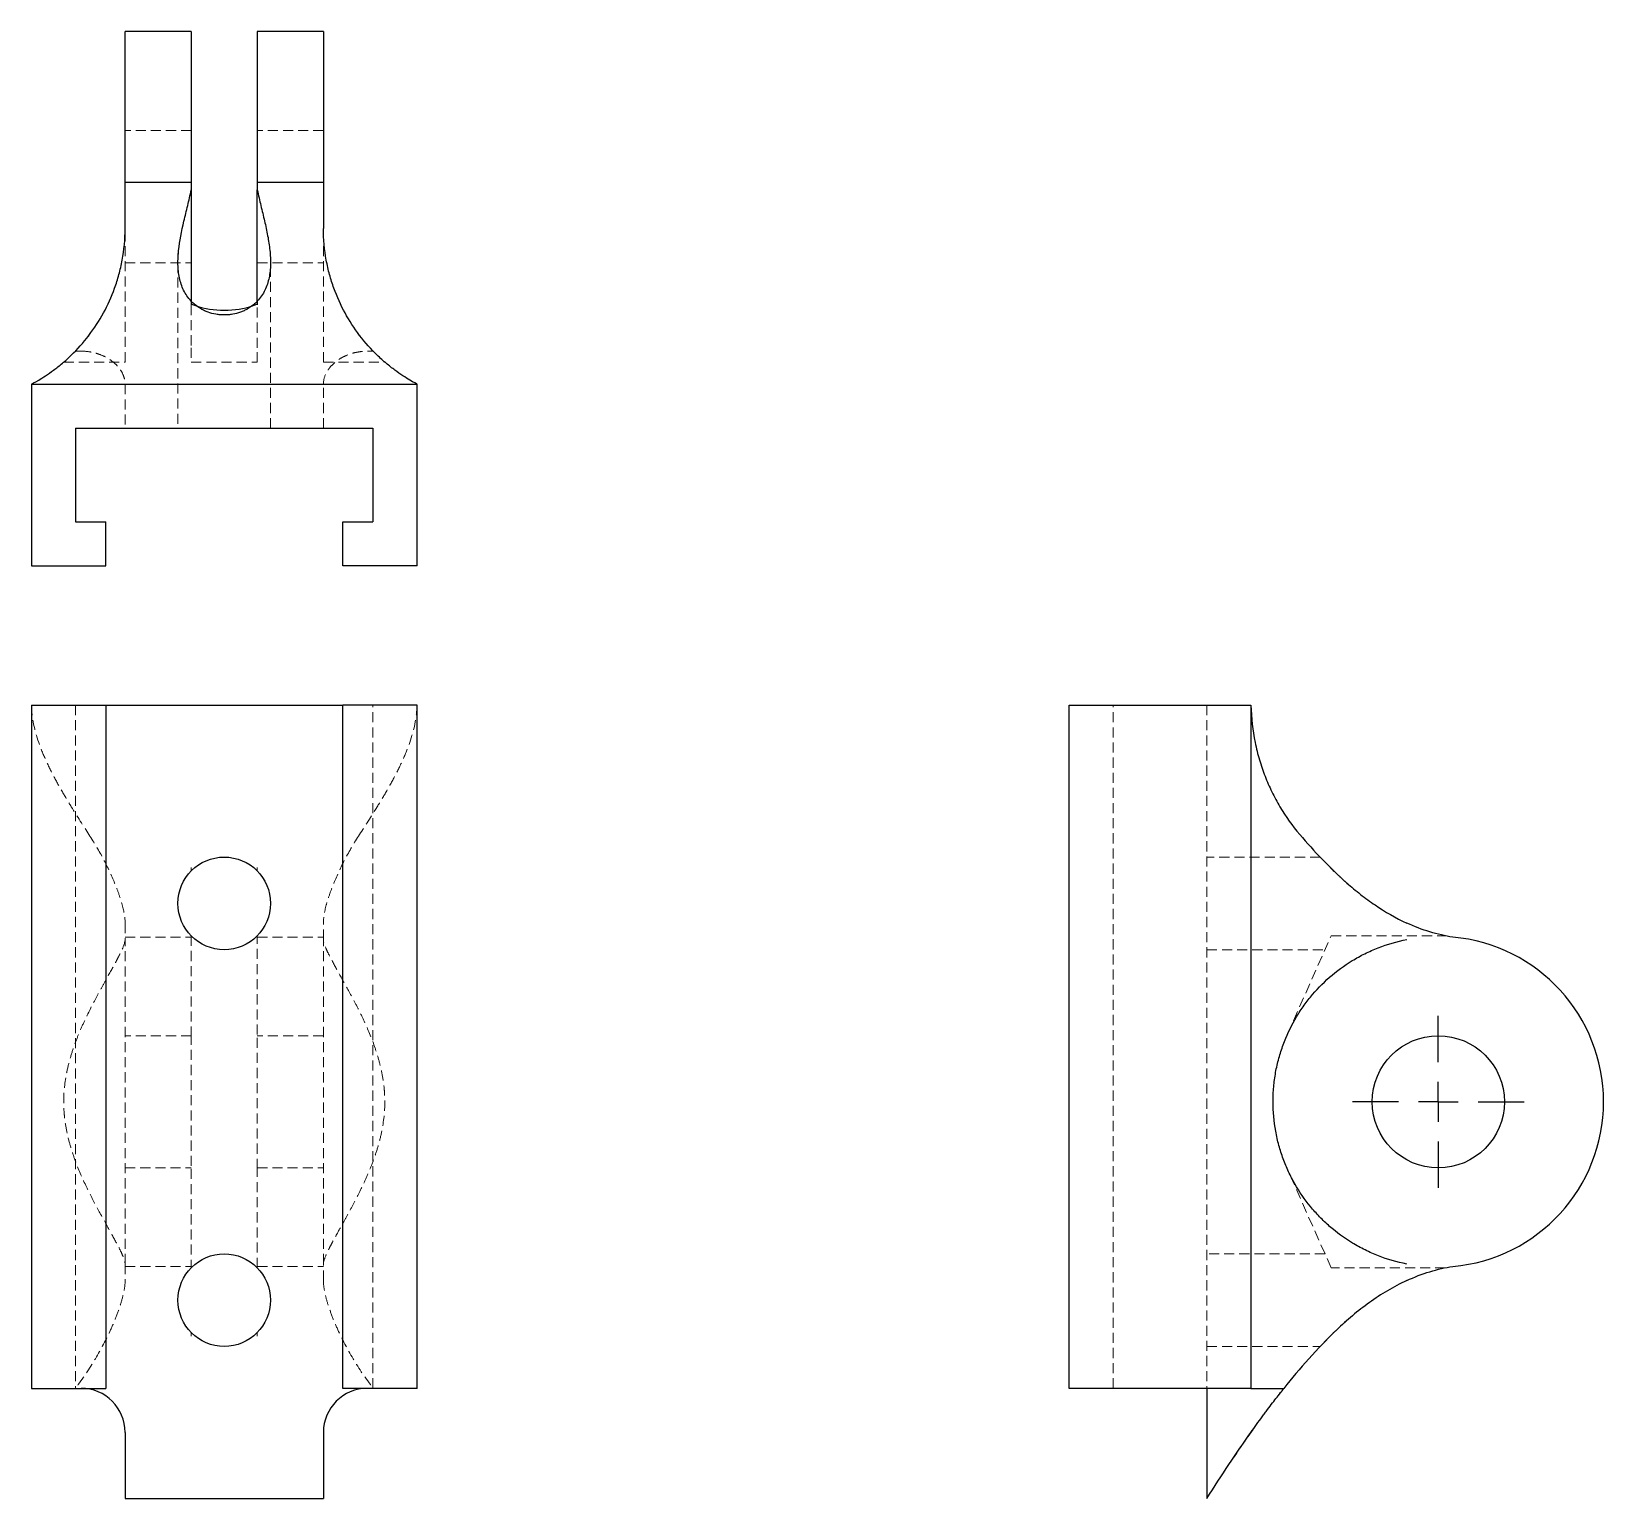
# Model space of a CAD drawing. Header units: millimetres. Extents: x 59 to 257, y 7 to 192.
import ezdxf

# ---------------------------------------------------------------- set-up
doc = ezdxf.new("R2010")
doc.units = ezdxf.units.MM
doc.linetypes.add('HIDDEN', pattern=[1.905, 1.27, -0.635])
doc.layers.add('10', color=7, linetype='Continuous')

# ---------------------------------------------------------------- blocks, each defined once
blk = doc.blocks.new('SW_CENTERMARKSYMBOL_0')
at = {"layer": '10', "color": 0}
for p, q in [((0, 5), (0, 10.82)), ((0, 0), (0, 2.5)), ((-5, 0), (-10.82, 0)), ((0, 0), (-2.5, 0)), ((0, 0), (0, -2.5)), ((0, 0), (2.5, 0)), ((5, 0), (10.82, 0)), ((0, -5), (0, -10.82))]:
    blk.add_line(p, q, dxfattribs=at)

msp = doc.modelspace()

# ---------------------------------------------------------------- linework, layer by layer
at = {"color": 7, "linetype": 'Continuous', "lineweight": 25}
for p, q in [((78.84, 191.63), (70.52, 191.63)), ((70.52, 172.66), (70.52, 191.63)), ((78.84, 191.63), (78.84, 172.66)), ((95.48, 191.63), (87.16, 191.63)), ((87.16, 191.63), (87.16, 172.66)), ((95.48, 191.63), (95.48, 172.66)), ((70.52, 172.66), (78.84, 172.66)), ((87.16, 172.66), (95.48, 172.66)), ((78.84, 171.72), (78.84, 157.69)), ((87.16, 157.69), (87.16, 171.72)), ((65.89, 153.3), (66.05, 153.51)), ((100, 153.43), (100.09, 153.32)), ((58.73, 147.25), (78.84, 147.25)), ((58.73, 147.25), (58.73, 124.37)), ((78.84, 147.25), (87.16, 147.25)), ((87.16, 147.25), (107.27, 147.25)), ((107.27, 124.37), (107.27, 147.25)), ((64.28, 141.7), (101.72, 141.7)), ((64.28, 141.7), (64.28, 129.91)), ((101.72, 141.7), (101.72, 129.91)), ((64.28, 129.91), (68.09, 129.91)), ((68.09, 124.37), (68.09, 129.91)), ((97.91, 124.37), (97.91, 129.91)), ((97.91, 129.91), (101.72, 129.91)), ((58.73, 124.37), (68.09, 124.37)), ((107.27, 124.37), (97.91, 124.37)), ((58.73, 106.86), (58.73, 20.87)), ((58.73, 106.86), (68.09, 106.86)), ((68.09, 106.86), (68.09, 20.87)), ((68.09, 106.86), (97.91, 106.86)), ((97.91, 20.87), (97.91, 106.86)), ((107.27, 106.86), (97.91, 106.86)), ((107.27, 20.87), (107.27, 106.86)), ((189.37, 20.87), (189.37, 106.86)), ((189.37, 106.86), (212.25, 106.86)), ((212.25, 106.86), (212.25, 20.87)), ((58.73, 20.87), (68.09, 20.87)), ((107.27, 20.87), (97.91, 20.87)), ((212.25, 20.87), (189.37, 20.87)), ((206.7, 20.87), (206.7, 15.32)), ((212.25, 20.87), (216.4, 20.87)), ((70.52, 15.32), (70.52, 7)), ((95.48, 15.32), (95.48, 7)), ((206.7, 15.32), (206.7, 7)), ((70.52, 7), (78.84, 7)), ((78.84, 7), (87.16, 7)), ((87.16, 7), (95.48, 7))]:
    msp.add_line(p, q, dxfattribs=at)
at = {"color": 7, "linetype": 'HIDDEN', "lineweight": 18}
for p, q in [((78.84, 179.15), (70.52, 179.15)), ((95.48, 179.15), (87.16, 179.15)), ((70.52, 150.02), (70.52, 166.85)), ((95.48, 150.02), (95.48, 166.85)), ((70.52, 162.51), (78.84, 162.51)), ((77.17, 162.58), (77.17, 141.7)), ((87.16, 162.51), (95.48, 162.51)), ((88.83, 162.6), (88.83, 162.61)), ((88.83, 141.7), (88.83, 162.6)), ((78.84, 157.21), (78.84, 151.82)), ((87.16, 157.68), (87.16, 157.63)), ((87.16, 151.82), (87.16, 157.21)), ((64.25, 151.4), (64.97, 151.4)), ((78.84, 151.82), (78.84, 150.02)), ((87.16, 150.02), (87.16, 151.82)), ((101.75, 151.4), (101.03, 151.4)), ((62.8, 150.02), (70.52, 150.02)), ((78.84, 150.02), (87.16, 150.02)), ((95.48, 150.02), (103.2, 150.02)), ((70.52, 147.24), (70.52, 141.7)), ((95.48, 141.7), (95.48, 147.24)), ((64.28, 106.86), (64.28, 20.87)), ((101.72, 20.87), (101.72, 106.86)), ((194.91, 20.87), (194.91, 106.86)), ((206.7, 106.86), (206.7, 20.87)), ((220.96, 87.72), (206.7, 87.72)), ((222.68, 85.97), (222.63, 85.97)), ((222.63, 85.97), (222.68, 85.97)), ((70.52, 79.43), (70.52, 77.35)), ((95.48, 77.35), (95.48, 79.43)), ((231.6, 79.55), (232.04, 79.35)), ((70.52, 77.65), (78.84, 77.65)), ((70.52, 36.51), (70.52, 77.35)), ((78.84, 77.82), (78.84, 65.38)), ((87.16, 65.38), (87.16, 77.82)), ((87.16, 77.65), (95.48, 77.65)), ((95.48, 36.51), (95.48, 77.35)), ((216.82, 65.38), (222.34, 77.82)), ((222.34, 77.82), (236.72, 77.82)), ((236.45, 77.89), (236.72, 77.82)), ((206.7, 76.07), (221.57, 76.07)), ((78.84, 65.38), (78.84, 48.49)), ((87.16, 48.49), (87.16, 65.38)), ((78.84, 65.25), (70.52, 65.25)), ((95.48, 65.25), (87.16, 65.25)), ((70.52, 48.61), (78.84, 48.61)), ((78.84, 48.49), (78.84, 36.04)), ((87.16, 48.61), (95.48, 48.61)), ((87.16, 36.04), (87.16, 48.49)), ((222.34, 36.04), (216.82, 48.49)), ((221.57, 37.79), (206.7, 37.79)), ((70.52, 36.51), (70.52, 34.43)), ((70.52, 36.21), (78.84, 36.21)), ((87.16, 36.21), (95.48, 36.21)), ((95.48, 34.43), (95.48, 36.51)), ((236.72, 36.04), (222.34, 36.04)), ((236.72, 36.04), (235.39, 35.71)), ((232.62, 34.76), (231.66, 34.33)), ((222.63, 27.89), (222.68, 27.89)), ((222.68, 27.89), (222.63, 27.89)), ((206.7, 26.14), (220.96, 26.14)), ((221.37, 26.55), (222.23, 27.45)), ((215.5, 19.72), (217.22, 21.87)), ((209.73, 11.67), (212.52, 15.71))]:
    msp.add_line(p, q, dxfattribs=at)
at = {"color": 7, "linetype": 'HIDDEN', "lineweight": 18, "flags": 128}
for points in [[(218.39, 90.57), (218.39, 90.57)], [(218.39, 90.57), (218.39, 90.57)], [(218.39, 90.57), (218.39, 90.57)], [(222.23, 86.41), (222.23, 86.41)], [(222.23, 86.41), (222.23, 86.41)], [(222.23, 27.45), (222.23, 27.45)], [(222.23, 27.45), (222.23, 27.45)], [(216.4, 20.87), (216.4, 20.87)], [(216.4, 20.87), (216.4, 20.87)]]:
    msp.add_lwpolyline(points, dxfattribs=at)
at = {"color": 7, "linetype": 'Continuous', "lineweight": 25}
for centre, radius in [((83, 81.9), 5.83), ((235.83, 56.93), 8.32), ((83, 31.97), 5.83)]:
    msp.add_circle(centre, radius, dxfattribs=at)
for centre, radius, start, end in [((235.83, 56.93), 20.8, 275.0491, 84.9509), ((64.97, 15.32), 5.55, 0, 90), ((101.03, 15.32), 5.55, 90, 180)]:
    msp.add_arc(centre, radius, start, end, dxfattribs=at)
at = {"color": 7, "linetype": 'HIDDEN', "lineweight": 18}
for start_param, end_param in [(3.916786, 4.057669), (5.370569, 5.507992)]:
    msp.add_ellipse((83, 159.15), major_axis=(5.83, 0), ratio=0.444196, start_param=start_param, end_param=end_param, dxfattribs=at)
at = {"color": 7, "linetype": 'Continuous', "lineweight": 25}
msp.add_ellipse((83, 159.15), major_axis=(5.83, 0), ratio=0.444196, start_param=4.057669, end_param=5.370569, dxfattribs=at)
for points in [[(70.52, 166.85), (70.52, 168.81), (70.52, 170.74), (70.52, 172.66)], [(78.84, 172.66), (78.84, 172.35), (78.84, 172.04), (78.84, 171.72)], [(87.16, 172.66), (87.16, 172.35), (87.16, 172.04), (87.16, 171.72)], [(95.48, 172.66), (95.48, 170.74), (95.48, 168.81), (95.48, 166.85)], [(78.84, 157.68), (78.84, 157.53), (78.84, 157.38), (78.84, 157.23)], [(79.32, 157.23), (79.15, 157.37), (78.99, 157.51), (78.84, 157.63)], [(87.16, 157.63), (87.01, 157.51), (86.85, 157.37), (86.68, 157.23)], [(87.16, 157.68), (87.16, 157.53), (87.16, 157.38), (87.16, 157.23)], [(237.66, 77.65), (235.74, 77.94), (233.81, 78.53), (231.85, 79.43)], [(231.85, 34.43), (233.81, 35.34), (235.74, 35.92), (237.66, 36.21)], [(206.7, 7), (208.56, 9.95), (210.41, 12.73), (212.24, 15.32)]]:
    msp.add_open_spline(points, degree=3, dxfattribs=at)
for points, knots in [([(78.84, 157.68), (78.44, 158.11), (78.13, 158.57), (77.77, 159.31), (77.66, 159.57), (77.49, 160.09), (77.42, 160.36), (77.25, 161.17), (77.19, 161.73), (77.17, 162.6), (77.18, 162.89), (77.2, 163.48), (77.23, 163.77), (77.38, 165.26), (77.63, 166.49), (78.08, 168.41), (78.24, 169.06), (78.55, 170.37), (78.7, 171.04), (78.84, 171.72)], [0, 0, 0, 0, 0.125, 0.125, 0.1875, 0.1875, 0.25, 0.25, 0.375, 0.375, 0.4375, 0.4375, 0.5, 0.5, 0.75, 0.75, 0.875, 0.875, 1, 1, 1, 1]), ([(87.16, 171.72), (87.3, 171.04), (87.45, 170.37), (87.76, 169.07), (87.92, 168.42), (88.21, 167.16), (88.35, 166.53), (88.58, 165.3), (88.68, 164.68), (88.8, 163.48), (88.84, 162.9), (88.82, 162.04), (88.8, 161.75), (88.74, 161.19), (88.7, 160.91), (88.53, 160.1), (88.36, 159.57), (88, 158.83), (87.86, 158.59), (87.54, 158.12), (87.36, 157.9), (87.16, 157.68)], [0, 0, 0, 0, 0.125, 0.125, 0.25, 0.25, 0.375, 0.375, 0.5, 0.5, 0.625, 0.625, 0.6875, 0.6875, 0.75, 0.75, 0.875, 0.875, 0.9375, 0.9375, 1, 1, 1, 1]), ([(65.97, 153.39), (66.65, 154.29), (67.26, 155.22), (68.33, 157.19), (68.8, 158.22), (69.4, 159.88), (69.58, 160.45), (69.9, 161.63), (70.04, 162.24), (70.39, 164.13), (70.52, 165.45), (70.52, 166.85)], [0, 0, 0, 0, 0.25, 0.25, 0.5, 0.5, 0.625, 0.625, 0.75, 0.75, 1, 1, 1, 1]), ([(100.03, 153.39), (99.35, 154.29), (98.74, 155.22), (97.67, 157.19), (97.2, 158.22), (96.6, 159.88), (96.42, 160.45), (96.1, 161.63), (95.96, 162.24), (95.61, 164.13), (95.48, 165.45), (95.48, 166.85)], [0, 0, 0, 0, 0.25, 0.25, 0.5, 0.5, 0.625, 0.625, 0.75, 0.75, 1, 1, 1, 1]), ([(86.68, 157.23), (86.45, 157.04), (86.2, 156.87), (85.79, 156.63), (85.65, 156.56), (85.35, 156.42), (85.2, 156.36), (84.73, 156.19), (84.4, 156.1), (83.89, 156.01), (83.71, 155.99), (83.36, 155.96), (83.01, 155.94), (82.66, 155.96), (82.31, 155.99), (82.13, 156.01), (81.61, 156.1), (81.28, 156.19), (80.81, 156.36), (80.66, 156.42), (80.36, 156.56), (80.22, 156.63), (79.81, 156.87), (79.55, 157.04), (79.32, 157.23)], [0, 0, 0, 0, 0.125, 0.125, 0.1875, 0.1875, 0.25, 0.25, 0.375, 0.375, 0.4375, 0.4375, 0.5, 0.5625, 0.5625, 0.625, 0.625, 0.75, 0.75, 0.8125, 0.8125, 0.875, 0.875, 1, 1, 1, 1]), ([(58.73, 147.25), (58.77, 147.27), (59.12, 147.45), (59.9, 147.92), (60.2, 148.1), (60.83, 148.52), (61.17, 148.75), (61.88, 149.28), (62.25, 149.56), (62.99, 150.19), (63.37, 150.53), (64.5, 151.62), (65.25, 152.45), (65.97, 153.39)], [0, 0, 0, 0, 0.25, 0.25, 0.375, 0.375, 0.5, 0.5, 0.625, 0.625, 0.75, 0.75, 1, 1, 1, 1]), ([(107.27, 147.25), (107.23, 147.27), (106.88, 147.45), (106.1, 147.92), (105.8, 148.1), (105.17, 148.52), (104.83, 148.75), (104.12, 149.28), (103.75, 149.56), (103.01, 150.19), (102.63, 150.53), (101.5, 151.62), (100.75, 152.45), (100.03, 153.39)], [0, 0, 0, 0, 0.25, 0.25, 0.375, 0.375, 0.5, 0.5, 0.625, 0.625, 0.75, 0.75, 1, 1, 1, 1]), ([(212.25, 106.86), (212.27, 105.23), (212.45, 103.67), (212.92, 101.41), (213.1, 100.68), (213.52, 99.27), (213.75, 98.58), (214.28, 97.24), (214.56, 96.58), (215.19, 95.3), (215.53, 94.67), (216.62, 92.83), (217.45, 91.67), (218.39, 90.57)], [0, 0, 0, 0, 0.25, 0.25, 0.375, 0.375, 0.5, 0.5, 0.625, 0.625, 0.75, 0.75, 1, 1, 1, 1]), ([(218.39, 90.57), (219.29, 89.52), (220.22, 88.48), (222.19, 86.43), (223.22, 85.43), (224.88, 83.98), (225.45, 83.5), (226.63, 82.58), (227.24, 82.13), (229.13, 80.84), (230.45, 80.07), (231.85, 79.43)], [0, 0, 0, 0, 0.25, 0.25, 0.5, 0.5, 0.625, 0.625, 0.75, 0.75, 1, 1, 1, 1]), ([(231.85, 36.51), (230.62, 36.75), (229.43, 37.1), (227.72, 37.76), (227.16, 38.01), (226.34, 38.42), (226.07, 38.56), (225.53, 38.85), (225.27, 39), (223.99, 39.78), (223.04, 40.48), (221.71, 41.64), (221.29, 42.04), (220.48, 42.88), (220.1, 43.31), (219.01, 44.64), (218.35, 45.58), (217.49, 47.09), (217.22, 47.61), (216.73, 48.66), (216.51, 49.2), (216.1, 50.3), (215.92, 50.87), (215.6, 52.03), (215.47, 52.63), (215.14, 54.44), (215.03, 55.67), (215.02, 57.24), (215.03, 57.55), (215.06, 58.18), (215.08, 58.49), (215.16, 59.41), (215.25, 60.02), (215.46, 61.23), (215.6, 61.82), (215.92, 62.99), (216.1, 63.55), (216.71, 65.21), (217.2, 66.26), (218.06, 67.76), (218.37, 68.25), (219.02, 69.2), (219.36, 69.66), (220.45, 70.99), (221.26, 71.82), (223.03, 73.37), (223.98, 74.07), (225.51, 75.01), (226.04, 75.3), (227.13, 75.84), (227.7, 76.09), (229.43, 76.76), (230.62, 77.11), (231.85, 77.35)], [0, 0, 0, 0, 0.0625, 0.0625, 0.09375, 0.09375, 0.109375, 0.109375, 0.125, 0.125, 0.1875, 0.1875, 0.21875, 0.21875, 0.25, 0.25, 0.3125, 0.3125, 0.34375, 0.34375, 0.375, 0.375, 0.40625, 0.40625, 0.4375, 0.4375, 0.5, 0.5, 0.515625, 0.515625, 0.53125, 0.53125, 0.5625, 0.5625, 0.59375, 0.59375, 0.625, 0.625, 0.6875, 0.6875, 0.71875, 0.71875, 0.75, 0.75, 0.8125, 0.8125, 0.875, 0.875, 0.90625, 0.90625, 0.9375, 0.9375, 1, 1, 1, 1]), ([(231.85, 34.43), (231.01, 34.05), (230.2, 33.62), (228.64, 32.69), (227.89, 32.19), (226.43, 31.14), (225.72, 30.59), (224.35, 29.44), (223.69, 28.85), (221.8, 27.05), (220.63, 25.82), (218.42, 23.35), (217.38, 22.1), (216.4, 20.87)], [0, 0, 0, 0, 0.125, 0.125, 0.25, 0.25, 0.375, 0.375, 0.5, 0.5, 0.75, 0.75, 1, 1, 1, 1]), ([(212.24, 15.32), (212.72, 15.99), (213.19, 16.65), (213.77, 17.44), (213.89, 17.59), (214.11, 17.9), (214.22, 18.05), (214.55, 18.49), (214.76, 18.77), (215.17, 19.29), (215.36, 19.54), (215.7, 19.99), (215.86, 20.19), (216.05, 20.43), (216.11, 20.51), (216.21, 20.64), (216.25, 20.69), (216.32, 20.78), (216.35, 20.81), (216.39, 20.86), (216.4, 20.87), (216.4, 20.87)], [0, 0, 0, 0, 0.25, 0.25, 0.3125, 0.3125, 0.375, 0.375, 0.5, 0.5, 0.625, 0.625, 0.75, 0.75, 0.8125, 0.8125, 0.875, 0.875, 0.9375, 0.9375, 1, 1, 1, 1])]:
    msp.add_open_spline(points, degree=3, knots=knots, dxfattribs=at)
at = {"color": 7, "linetype": 'HIDDEN', "lineweight": 18}
for points, knots in [([(77.23, 163.74), (77.23, 163.71), (77.18, 163.32), (77.18, 162.94), (77.17, 162.58)], [0, 0, 0, 0, 0.068403, 1, 1, 1, 1]), ([(64.97, 151.4), (65.38, 151.4), (65.79, 151.36), (66.37, 151.26), (66.57, 151.21), (66.95, 151.11), (67.13, 151.05), (67.65, 150.86), (67.98, 150.71), (68.58, 150.36), (68.85, 150.17), (69.33, 149.77), (69.53, 149.56), (69.89, 149.12), (70.04, 148.89), (70.28, 148.42), (70.37, 148.19), (70.49, 147.72), (70.52, 147.48), (70.52, 147.24)], [0, 0, 0, 0, 0.125, 0.125, 0.1875, 0.1875, 0.25, 0.25, 0.375, 0.375, 0.5, 0.5, 0.625, 0.625, 0.75, 0.75, 0.875, 0.875, 1, 1, 1, 1]), ([(95.48, 147.24), (95.48, 147.72), (95.6, 148.19), (95.9, 148.77), (95.97, 148.89), (96.12, 149.11), (96.2, 149.22), (96.46, 149.55), (96.67, 149.76), (97.14, 150.17), (97.41, 150.36), (98.01, 150.7), (98.33, 150.86), (98.87, 151.05), (99.05, 151.11), (99.42, 151.21), (99.62, 151.25), (100.01, 151.32), (100.21, 151.35), (100.62, 151.39), (100.82, 151.4), (101.03, 151.4)], [0, 0, 0, 0, 0.25, 0.25, 0.3125, 0.3125, 0.375, 0.375, 0.5, 0.5, 0.625, 0.625, 0.75, 0.75, 0.8125, 0.8125, 0.875, 0.875, 0.9375, 0.9375, 1, 1, 1, 1]), ([(62.8, 150.03), (62.8, 150.03), (62.78, 150.02), (62.84, 150.07), (62.89, 150.11)], [0, 0, 0, 0, 0.123458, 1, 1, 1, 1]), ([(103.1, 150.12), (103.13, 150.09), (103.2, 150.03), (103.2, 150.03), (103.2, 150.03)], [0, 0, 0, 0, 0.456109, 1, 1, 1, 1]), ([(58.73, 106.86), (58.77, 105.23), (59.12, 103.67), (59.9, 101.41), (60.2, 100.68), (60.83, 99.27), (61.17, 98.58), (61.88, 97.24), (62.25, 96.58), (62.99, 95.3), (63.37, 94.67), (64.5, 92.83), (65.25, 91.67), (65.97, 90.57)], [0, 0, 0, 0, 0.25, 0.25, 0.375, 0.375, 0.5, 0.5, 0.625, 0.625, 0.75, 0.75, 1, 1, 1, 1]), ([(107.27, 106.86), (107.23, 105.23), (106.88, 103.67), (106.1, 101.41), (105.8, 100.68), (105.17, 99.27), (104.83, 98.58), (104.12, 97.24), (103.75, 96.58), (103.01, 95.3), (102.63, 94.67), (101.5, 92.83), (100.75, 91.67), (100.03, 90.57)], [0, 0, 0, 0, 0.25, 0.25, 0.375, 0.375, 0.5, 0.5, 0.625, 0.625, 0.75, 0.75, 1, 1, 1, 1]), ([(65.97, 90.57), (66.65, 89.52), (67.26, 88.48), (68.33, 86.43), (68.8, 85.43), (69.4, 83.98), (69.58, 83.5), (69.9, 82.58), (70.04, 82.13), (70.39, 80.84), (70.52, 80.07), (70.52, 79.43)], [0, 0, 0, 0, 0.25, 0.25, 0.5, 0.5, 0.625, 0.625, 0.75, 0.75, 1, 1, 1, 1]), ([(100.03, 90.57), (99.35, 89.52), (98.74, 88.48), (97.67, 86.43), (97.2, 85.43), (96.6, 83.98), (96.42, 83.5), (96.1, 82.58), (95.96, 82.13), (95.61, 80.84), (95.48, 80.07), (95.48, 79.43)], [0, 0, 0, 0, 0.25, 0.25, 0.5, 0.5, 0.625, 0.625, 0.75, 0.75, 1, 1, 1, 1]), ([(222.68, 85.97), (222.99, 85.68), (223.53, 85.16), (224.17, 84.6), (224.45, 84.35)], [0, 0, 0, 0, 0.552214, 1, 1, 1, 1]), ([(70.52, 77.35), (70.52, 77.11), (70.41, 76.76), (70.14, 76.1), (70.02, 75.85), (69.82, 75.45), (69.75, 75.3), (69.6, 75.01), (69.52, 74.86), (69.11, 74.08), (68.72, 73.38), (68.07, 72.22), (67.85, 71.82), (67.39, 70.99), (67.15, 70.56), (66.44, 69.22), (65.96, 68.28), (65.25, 66.77), (65.01, 66.25), (64.57, 65.2), (64.36, 64.66), (63.96, 63.56), (63.77, 62.99), (63.44, 61.83), (63.29, 61.23), (62.93, 59.42), (62.79, 58.19), (62.79, 56.62), (62.8, 56.31), (62.83, 55.68), (62.86, 55.37), (62.95, 54.45), (63.05, 53.84), (63.29, 52.64), (63.44, 52.04), (63.77, 50.87), (63.96, 50.31), (64.55, 48.65), (65, 47.61), (65.71, 46.1), (65.95, 45.61), (66.43, 44.66), (66.67, 44.2), (67.39, 42.87), (67.85, 42.04), (68.71, 40.49), (69.1, 39.79), (69.6, 38.85), (69.75, 38.56), (70.02, 38.02), (70.13, 37.77), (70.41, 37.1), (70.52, 36.75), (70.52, 36.51)], [0, 0, 0, 0, 0.0625, 0.0625, 0.09375, 0.09375, 0.109375, 0.109375, 0.125, 0.125, 0.1875, 0.1875, 0.21875, 0.21875, 0.25, 0.25, 0.3125, 0.3125, 0.34375, 0.34375, 0.375, 0.375, 0.40625, 0.40625, 0.4375, 0.4375, 0.5, 0.5, 0.515625, 0.515625, 0.53125, 0.53125, 0.5625, 0.5625, 0.59375, 0.59375, 0.625, 0.625, 0.6875, 0.6875, 0.71875, 0.71875, 0.75, 0.75, 0.8125, 0.8125, 0.875, 0.875, 0.90625, 0.90625, 0.9375, 0.9375, 1, 1, 1, 1]), ([(95.48, 36.51), (95.48, 36.75), (95.58, 37.1), (95.86, 37.76), (95.98, 38.01), (96.18, 38.42), (96.25, 38.56), (96.4, 38.85), (96.48, 39), (96.89, 39.78), (97.28, 40.48), (97.93, 41.64), (98.15, 42.04), (98.61, 42.88), (98.85, 43.31), (99.56, 44.64), (100.04, 45.58), (100.75, 47.09), (100.99, 47.61), (101.43, 48.66), (101.64, 49.2), (102.04, 50.3), (102.23, 50.87), (102.56, 52.03), (102.71, 52.63), (103.07, 54.44), (103.21, 55.67), (103.21, 57.24), (103.2, 57.55), (103.17, 58.18), (103.14, 58.49), (103.05, 59.41), (102.95, 60.02), (102.71, 61.23), (102.56, 61.82), (102.23, 62.99), (102.04, 63.55), (101.45, 65.21), (101, 66.26), (100.29, 67.76), (100.05, 68.25), (99.57, 69.2), (99.33, 69.66), (98.61, 70.99), (98.15, 71.82), (97.29, 73.37), (96.9, 74.07), (96.4, 75.01), (96.25, 75.3), (95.98, 75.84), (95.87, 76.09), (95.58, 76.76), (95.48, 77.11), (95.48, 77.35)], [0, 0, 0, 0, 0.0625, 0.0625, 0.09375, 0.09375, 0.109375, 0.109375, 0.125, 0.125, 0.1875, 0.1875, 0.21875, 0.21875, 0.25, 0.25, 0.3125, 0.3125, 0.34375, 0.34375, 0.375, 0.375, 0.40625, 0.40625, 0.4375, 0.4375, 0.5, 0.5, 0.515625, 0.515625, 0.53125, 0.53125, 0.5625, 0.5625, 0.59375, 0.59375, 0.625, 0.625, 0.6875, 0.6875, 0.71875, 0.71875, 0.75, 0.75, 0.8125, 0.8125, 0.875, 0.875, 0.90625, 0.90625, 0.9375, 0.9375, 1, 1, 1, 1]), ([(70.52, 34.43), (70.52, 34.05), (70.47, 33.62), (70.3, 32.69), (70.17, 32.19), (69.86, 31.14), (69.67, 30.59), (69.22, 29.44), (68.97, 28.85), (68.16, 27.05), (67.51, 25.82), (66.04, 23.35), (65.2, 22.1), (64.25, 20.87)], [0, 0, 0, 0, 0.125, 0.125, 0.25, 0.25, 0.375, 0.375, 0.5, 0.5, 0.75, 0.75, 1, 1, 1, 1]), ([(95.48, 34.43), (95.48, 34.05), (95.53, 33.62), (95.7, 32.69), (95.83, 32.19), (96.14, 31.14), (96.33, 30.59), (96.78, 29.44), (97.03, 28.85), (97.84, 27.05), (98.49, 25.82), (99.96, 23.35), (100.8, 22.1), (101.75, 20.87)], [0, 0, 0, 0, 0.125, 0.125, 0.25, 0.25, 0.375, 0.375, 0.5, 0.5, 0.75, 0.75, 1, 1, 1, 1]), ([(224.97, 29.95), (224.94, 29.93), (224.62, 29.67), (224.08, 29.18), (223.33, 28.51), (222.9, 28.1), (222.68, 27.89)], [0, 0, 0, 0, 0.028997, 0.375811, 0.685601, 1, 1, 1, 1])]:
    msp.add_open_spline(points, degree=3, knots=knots, dxfattribs=at)
for points in [[(78.84, 157.23), (78.84, 157.38), (78.84, 157.51), (78.84, 157.63)], [(87.16, 157.23), (87.16, 157.38), (87.16, 157.51), (87.16, 157.63)], [(78.84, 86.41), (78.84, 86.27), (78.84, 86.13), (78.84, 85.97)], [(87.16, 86.41), (87.16, 86.27), (87.16, 86.13), (87.16, 85.97)], [(222.23, 86.41), (222.38, 86.27), (222.51, 86.13), (222.63, 85.97)], [(78.84, 27.45), (78.84, 27.59), (78.84, 27.74), (78.84, 27.89)], [(87.16, 27.45), (87.16, 27.59), (87.16, 27.74), (87.16, 27.89)], [(222.23, 27.45), (222.38, 27.59), (222.51, 27.74), (222.63, 27.89)]]:
    msp.add_open_spline(points, degree=3, dxfattribs=at)

# ---------------------------------------------------------------- block references
at = {"layer": '10'}
msp.add_blockref('SW_CENTERMARKSYMBOL_0', (235.83, 56.93), dxfattribs=at)

doc.saveas('drawing.dxf')
